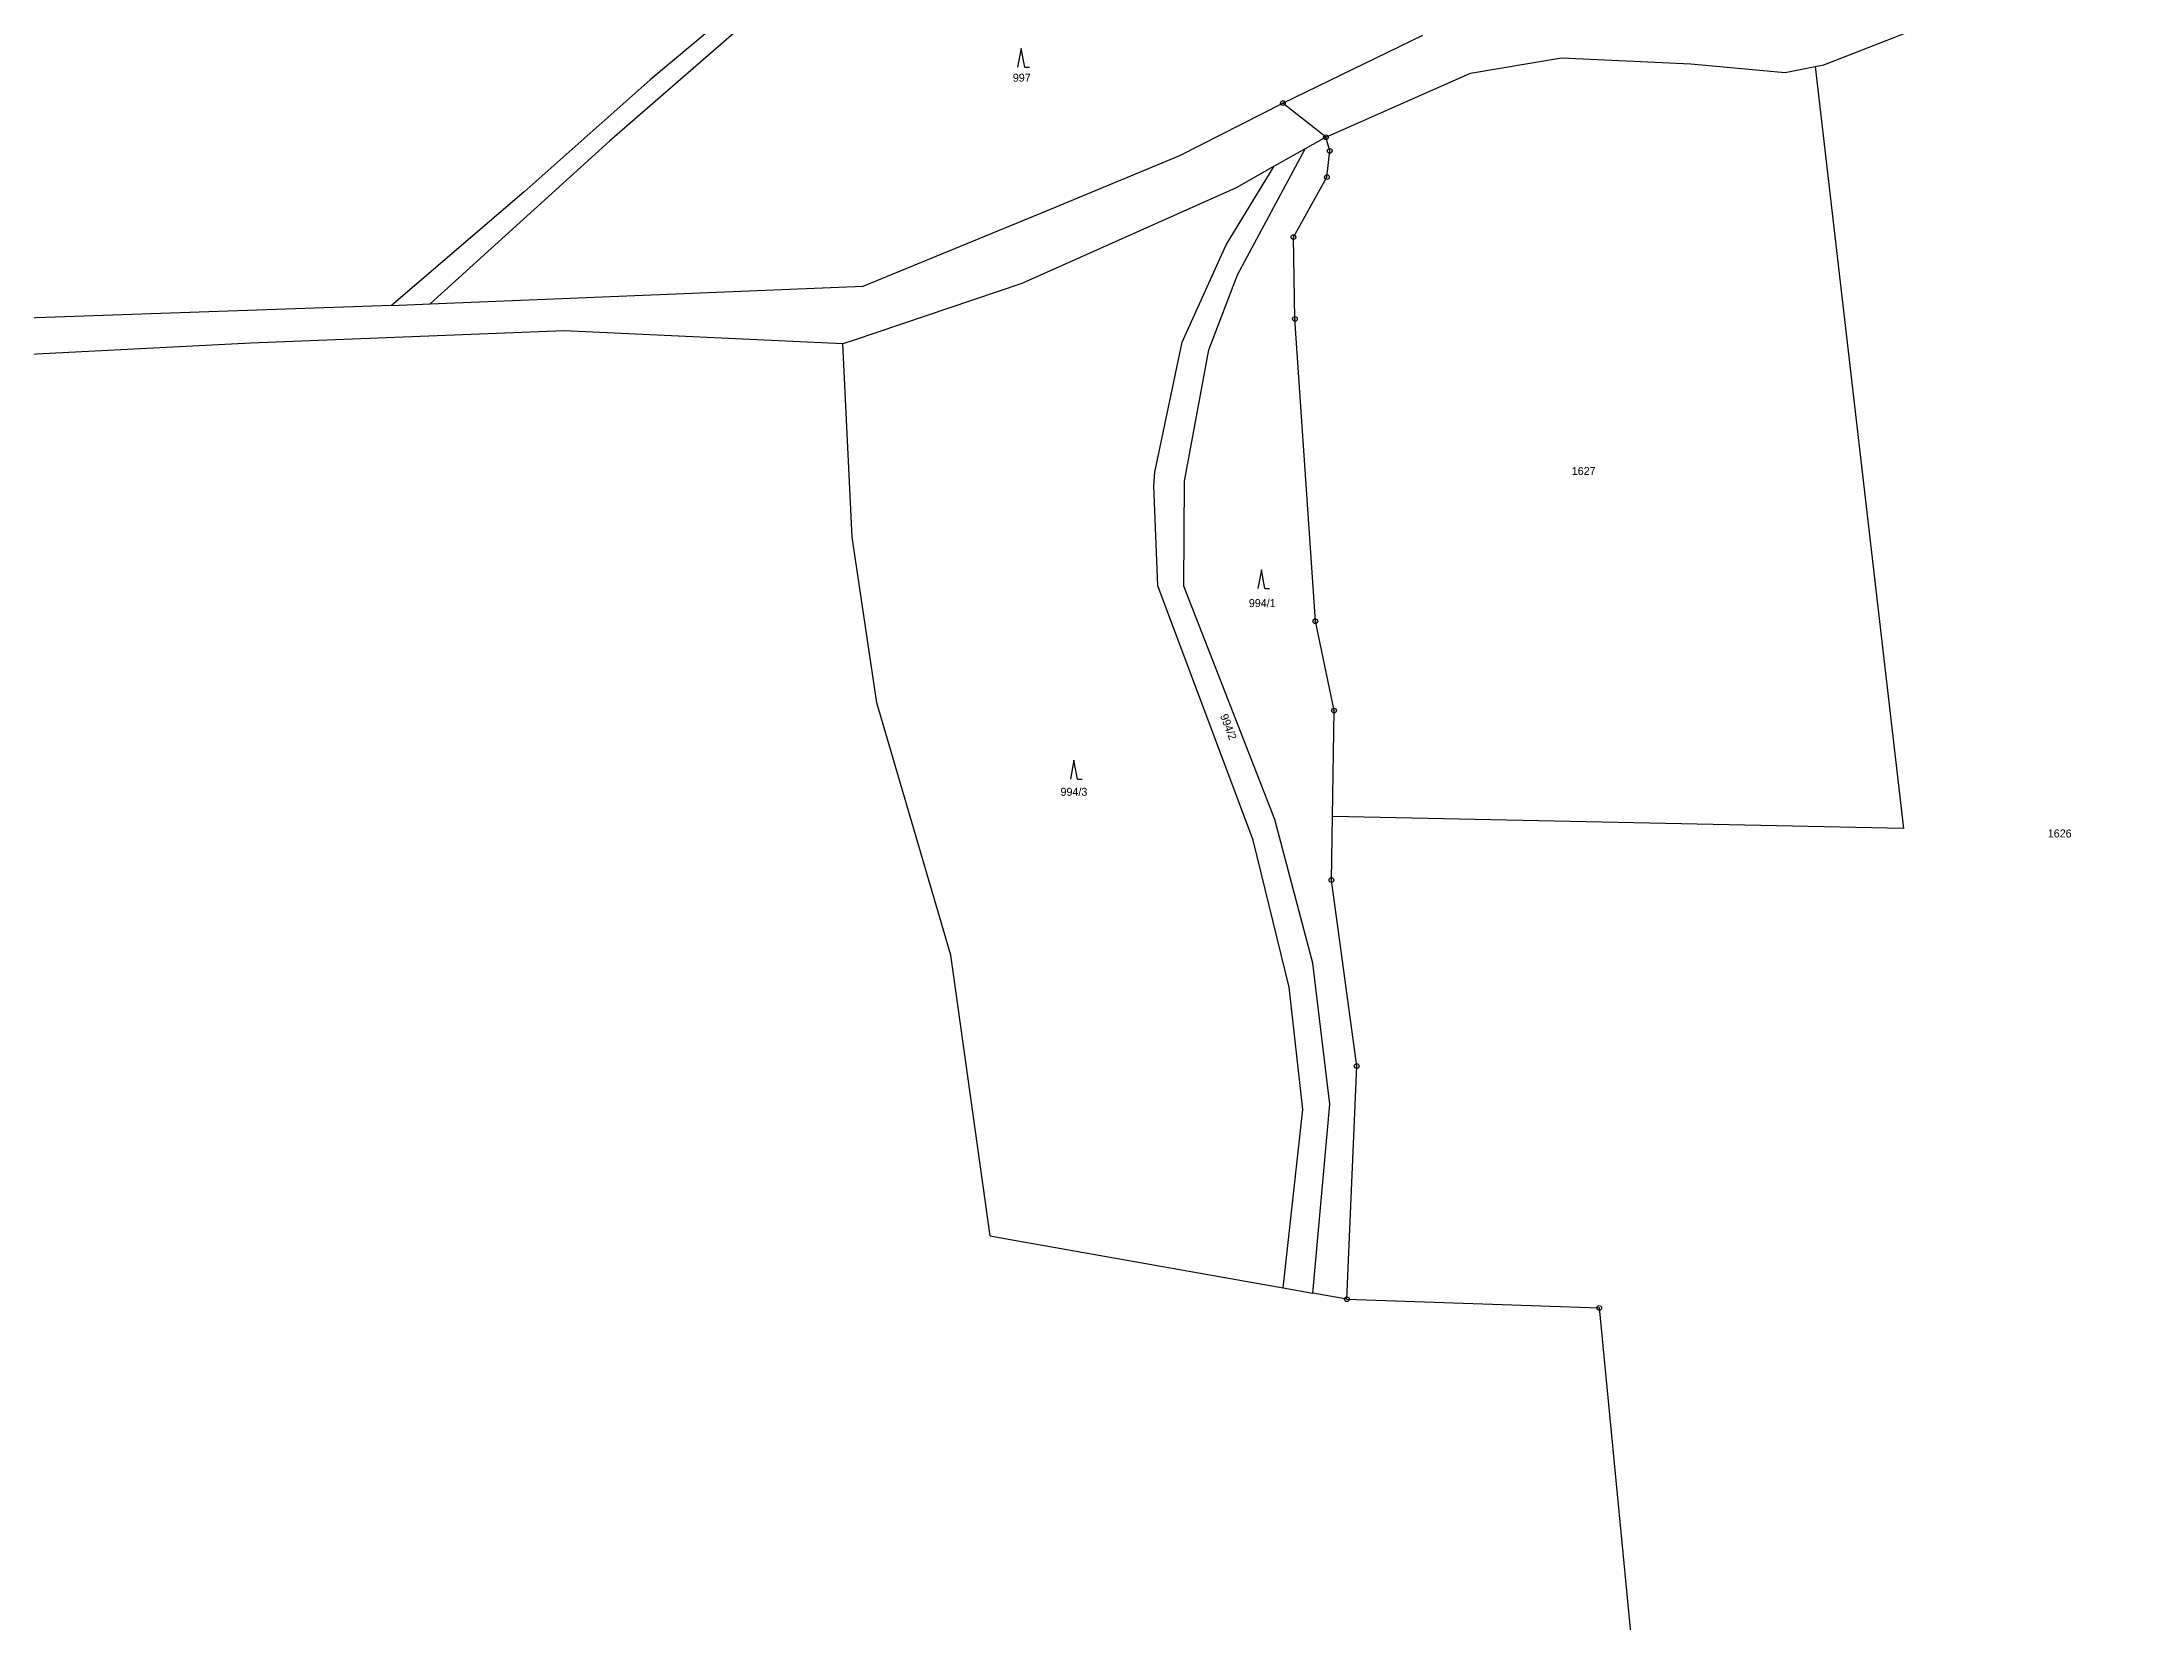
# Model space of a CAD drawing. Extents: x -820725 to -814908, y -1038210 to -1035296.
# Drawn here: x -819423.2 to -818979, y -1037783.8 to -1037448 of the extents above; entities that cross this region are included whole.
import ezdxf
from ezdxf.enums import TextEntityAlignment as Align

# ---------------------------------------------------------------- set-up
doc = ezdxf.new("R2010")
doc.units = 0
doc.header["$MEASUREMENT"] = 0
doc.linetypes.add('0_206_2', pattern=[0])
for name, color, linetype in [('105', 1, 'CONTINUOUS'), ('18', 1, 'CONTINUOUS'), ('20600', 1, 'CONTINUOUS'), ('20602', 1, 'CONTINUOUS'), ('21900', 1, 'CONTINUOUS'), ('308', 1, 'CONTINUOUS')]:
    doc.layers.add(name, color=color, linetype=linetype)

# ---------------------------------------------------------------- blocks, each defined once
blk = doc.blocks.new('3_08$5')
at = {"layer": '308', "color": 255, "linetype": 'Continuous'}
for p, q in [((0, 4), (-0.75, 0)), ((0.75, 0), (0, 4)), ((0.75, 0), (1.75, 0))]:
    blk.add_line(p, q, dxfattribs=at)
blk = doc.blocks.new('1_05$13')
at = {"layer": '105', "color": 3, "linetype": 'Continuous'}
for radius in [0.5, 0.0303]:
    blk.add_circle((0, 0), radius, dxfattribs=at)

msp = doc.modelspace()

# ---------------------------------------------------------------- linework, layer by layer
at = {"layer": '20600', "color": 3, "linetype": 'Continuous'}
for p, q in [((-819221.78, -1037701.71), (-819219.08, -1037702.19)), ((-819159.56, -1037712.77), (-819153.26, -1037713.89)), ((-819146.02, -1037715.18), (-819153.26, -1037713.89))]:
    msp.add_line(p, q, dxfattribs=at)
at = {"layer": '20602', "color": 3, "linetype": '0_206_2'}
for p, q in [((-819312.29, -1037509.42), (-819378.82, -1037512.07)), ((-819253.11, -1037512.19), (-819312.29, -1037509.42)), ((-819378.82, -1037512.07), (-819434.77, -1037514.88)), ((-819251.1, -1037553.29), (-819253.11, -1037512.19)), ((-819245.84, -1037588.48), (-819251.1, -1037553.29)), ((-819230.17, -1037642.07), (-819245.84, -1037588.48)), ((-819221.78, -1037701.71), (-819230.17, -1037642.07)), ((-819219.08, -1037702.19), (-819159.56, -1037712.77)), ((-819146.02, -1037715.18), (-819092.4, -1037717.01)), ((-819092.4, -1037717.01), (-819085.23, -1037791.82))]:
    msp.add_line(p, q, dxfattribs=at)
at = {"layer": '21900', "color": 3, "linetype": 'Continuous'}
for p, q in [((-819275.87, -1037440.95), (-819294.04, -1037456.06)), ((-819276.27, -1037446.2), (-819302.68, -1037469.1)), ((-819159.6, -1037461.04), (-819129.91, -1037446.6)), ((-819294.04, -1037456.06), (-819320.8, -1037479.86)), ((-819181.52, -1037472.14), (-819159.6, -1037461.04)), ((-819157.48, -1037462.72), (-819159.6, -1037461.04)), ((-819152.97, -1037466.31), (-819157.48, -1037462.72)), ((-819150.49, -1037468.28), (-819152.97, -1037466.31)), ((-819302.68, -1037469.1), (-819340.77, -1037503.71)), ((-819169.26, -1037497.51), (-819154.85, -1037470.74)), ((-819154.85, -1037470.74), (-819161.44, -1037474.46)), ((-819150.49, -1037468.28), (-819154.85, -1037470.74)), ((-819149.66, -1037471.18), (-819150.49, -1037468.28)), ((-819150.26, -1037476.76), (-819149.66, -1037471.18)), ((-819209.86, -1037483.95), (-819181.52, -1037472.14)), ((-819171.68, -1037491.18), (-819161.44, -1037474.46)), ((-819161.44, -1037474.46), (-819169.53, -1037479.02)), ((-819320.8, -1037479.86), (-819348.93, -1037504.04)), ((-819169.53, -1037479.02), (-819215.1, -1037499.39)), ((-819157.37, -1037489.51), (-819150.26, -1037476.76)), ((-819248.76, -1037499.92), (-819209.86, -1037483.95)), ((-819157.05, -1037506.89), (-819157.37, -1037489.51)), ((-819180.98, -1037511.8), (-819171.68, -1037491.18)), ((-819175.31, -1037513.47), (-819169.26, -1037497.51)), ((-819340.77, -1037503.71), (-819314.52, -1037502.65)), ((-819314.52, -1037502.65), (-819248.76, -1037499.92)), ((-819215.1, -1037499.39), (-819250.91, -1037511.45)), ((-819348.93, -1037504.04), (-819435.37, -1037507)), ((-819348.93, -1037504.04), (-819340.77, -1037503.71)), ((-819152.72, -1037571.13), (-819157.05, -1037506.89)), ((-819250.91, -1037511.45), (-819253.11, -1037512.19)), ((-819186.82, -1037539.42), (-819180.98, -1037511.8)), ((-819180.5, -1037541.34), (-819175.31, -1037513.47)), ((-819187.06, -1037542.32), (-819186.82, -1037539.42)), ((-819186.18, -1037563.62), (-819187.06, -1037542.32)), ((-819180.66, -1037563.7), (-819180.5, -1037541.34)), ((-819165.95, -1037617.67), (-819186.18, -1037563.62)), ((-819161.31, -1037613.27), (-819180.66, -1037563.7)), ((-819148.75, -1037590.12), (-819152.72, -1037571.13)), ((-819149.09, -1037612.64), (-819148.75, -1037590.12)), ((-819153.23, -1037643.76), (-819161.31, -1037613.27)), ((-819149.29, -1037626.13), (-819149.09, -1037612.64)), ((-819158.27, -1037648.86), (-819165.95, -1037617.67)), ((-819143.91, -1037665.63), (-819149.29, -1037626.13)), ((-819149.64, -1037673.75), (-819153.23, -1037643.76)), ((-819155.39, -1037674.9), (-819158.27, -1037648.86)), ((-819146.02, -1037715.18), (-819143.91, -1037665.63)), ((-819159.56, -1037712.77), (-819155.39, -1037674.9)), ((-819153.26, -1037713.89), (-819149.64, -1037673.75))]:
    msp.add_line(p, q, dxfattribs=at)
for points in [[(-819046.54, -1037453.24), (-819044.73, -1037452.88), (-819012.02, -1037440.14), (-818977.47, -1037419.33)], [(-819150.49, -1037468.28), (-819119.74, -1037454.69), (-819100.41, -1037451.41), (-819072.95, -1037452.72), (-819052.93, -1037454.52), (-819046.54, -1037453.24)], [(-819046.54, -1037453.24), (-819027.75, -1037615.16), (-819149.09, -1037612.64)]]:
    msp.add_lwpolyline(points, dxfattribs=at)

# ---------------------------------------------------------------- block references
at = {"layer": '105', "color": 0, "linetype": 'ByBlock'}
for p in [(-819159.6, -1037461.04), (-819150.49, -1037468.28), (-819149.66, -1037471.18), (-819150.26, -1037476.76), (-819157.37, -1037489.51), (-819157.05, -1037506.89), (-819152.72, -1037571.13), (-819148.75, -1037590.12), (-819149.29, -1037626.13), (-819143.91, -1037665.63), (-819146.02, -1037715.18), (-819092.4, -1037717.01)]:
    msp.add_blockref('1_05$13', p, dxfattribs=at)
at = {"layer": '308', "color": 0, "linetype": 'ByBlock'}
for p in [(-819215.21, -1037453.43), (-819164.18, -1037564.17), (-819204.01, -1037604.67)]:
    msp.add_blockref('3_08$5', p, dxfattribs=at)

# ---------------------------------------------------------------- texts
at = {"layer": '18', "color": 255, "linetype": 'Continuous'}
for s, p in [('997', (-819215.08, -1037457)), ('994/1', (-819164, -1037568.63)), ('994/3', (-819204, -1037608.72))]:
    msp.add_text(s, height=1.7, dxfattribs=at).set_placement(p, align=Align.BOTTOM_CENTER)
for s, p in [('1627', (-819095.72, -1037539.2)), ('1626', (-818994.6, -1037616.22))]:
    msp.add_text(s, height=1.7, dxfattribs=at).set_placement(p, align=Align.MIDDLE_CENTER)
msp.add_text('994/2', height=1.7, rotation=291, dxfattribs=at).set_placement((-819172.44, -1037594.04), align=Align.BOTTOM_CENTER)

doc.saveas('drawing.dxf')
